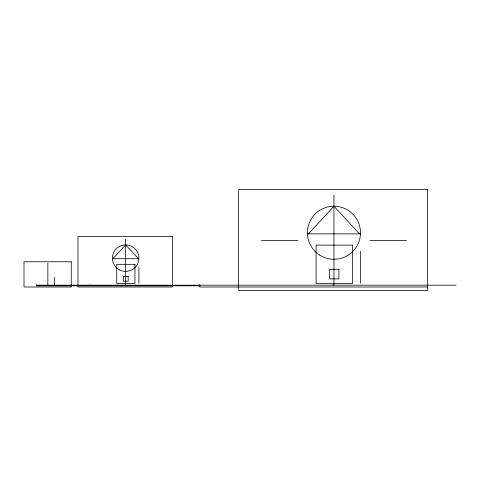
<?xml version="1.0" encoding="UTF-8"?>
<svg xmlns="http://www.w3.org/2000/svg" width="480" height="480" viewBox="0 0 480 480"><rect width="100%" height="100%" fill="white"/><g stroke="black" fill="none" stroke-linecap="round" stroke-linejoin="round"><path stroke-width="0.72" d="M308.466 233.85L333.966 206.232L359.466 233.85M307.14 233.85L360.624 233.85M261.444 240.636L298.038 240.636M369.9 240.636L406.494 240.636M36.42 285.18L456 285.18M199.848 285.84L36.42 285.84L36.42 284.85M427.56 287.004L199.848 287.004L199.848 285.18M360.462 251.4L360.462 283.194M333.966 195.102L333.966 285.18M332.976 284.85L332.976 285.18M199.518 284.85L199.518 285.18M138.912 267.462L138.912 283.356M125.664 239.316L125.664 284.352M125.172 284.022L125.172 284.352M90.396 284.85L90.396 285.18M54.468 277.23L54.468 285.18M47.844 263.16L47.844 285.678M47.676 285.348L47.676 285.678M125.664 244.878L112.914 258.69L138.414 258.69L125.664 244.878M427.56 189.522L238.59 189.522L238.59 290.478L427.56 290.478L427.56 189.522M172.464 236.52L77.982 236.52L77.982 287.004L172.464 287.004L172.464 236.52M352.512 245.112L316.086 245.112L316.086 283.524L352.512 283.524L352.512 245.112M71.244 261.762L24 261.762L24 287.004L71.244 287.004L71.244 261.762M134.94 264.318L116.724 264.318L116.724 283.524L134.94 283.524L134.94 264.318M338.934 269.286L329.328 269.286L329.328 278.886L338.934 278.886L338.934 269.286M128.148 276.402L123.348 276.402L123.348 281.208L128.148 281.208L128.148 276.402M119.034 269.628A13.266 13.266 0 0 0 138.93 258.144A13.266 13.266 0 0 0 119.034 246.654A13.266 13.266 0 0 0 119.034 269.628M319.77 255.168A26.526 26.526 0 0 0 360.474 233.85A26.526 26.526 0 0 0 321.66 209.262A26.526 26.526 0 0 0 319.77 255.168"/></g></svg>
